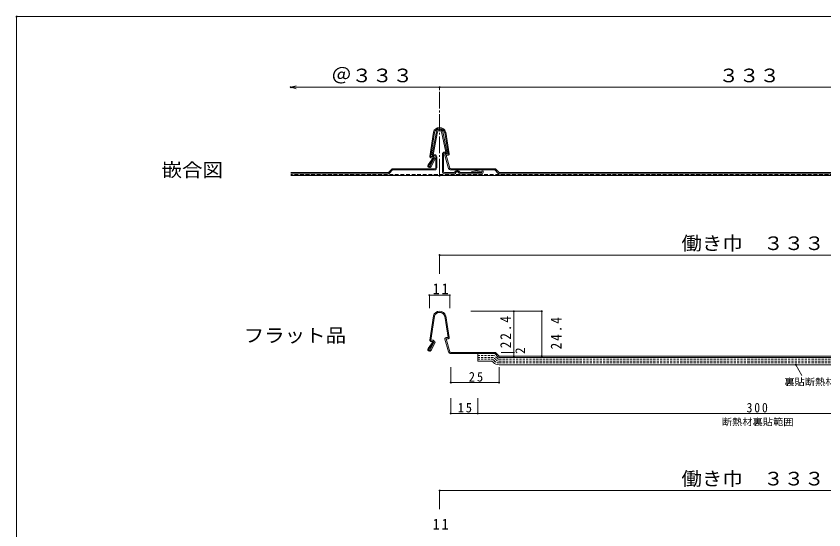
# Model space of a CAD drawing. Units: millimetres on the paper. Extents: x -393 to 395, y -365 to 275.
# Drawn here: x -393.4 to 40.8, y -1.3 to 275.1 of the extents above; entities that cross this region are included whole.
import ezdxf
from ezdxf.enums import TextEntityAlignment as Align

# ---------------------------------------------------------------- set-up
doc = ezdxf.new("R2010")
doc.units = ezdxf.units.MM
doc.header["$PDMODE"] = 32
doc.header["$PDSIZE"] = 0.5
for name, pattern in [('CHAIN2', [12, 9, -1, 1, -1]), ('DASHED1', [1.8, 1.2, -0.6]), ('DASHED2', [3, 2, -1])]:
    doc.linetypes.add(name, pattern=pattern)
for name, color, linetype, lineweight in [('0-0_00', 7, 'Continuous', 9), ('0-1_01', 7, 'Continuous', 9), ('F-7', 4, 'Continuous', 5)]:
    doc.layers.add(name, color=color, linetype=linetype, lineweight=lineweight)
doc.styles.add('ＭＳ ゴシック', font='')
doc.styles.get('ＭＳ ゴシック').set_extended_font_data('MS Gothic')

msp = doc.modelspace()

# ---------------------------------------------------------------- linework, layer by layer
at = {"layer": '0-0_00', "color": 4, "lineweight": 5}
for p, q in [((-245.752, 236.798), (-242.854, 237.574)), ((-245.752, 236.798), (-242.854, 236.022)), ((-165.752, 146.522), (167.248, 146.522)), ((-165.752, 136.522), (-165.752, 146.522)), ((-171.252, 124.959), (-160.252, 124.959)), ((-171.252, 117.959), (-171.252, 124.959)), ((-160.252, 117.959), (-160.252, 124.959)), ((-149, 116.311), (-110.852, 116.311)), ((-125.852, 94.111), (-125.852, 116.311)), ((-110.852, 92.111), (-110.852, 116.311)), ((-132.676, 94.111), (-125.852, 94.111)), ((-125.852, 92.111), (-125.852, 94.111)), ((-159.741, 86.245), (-159.741, 77.929)), ((-133.752, 86.245), (-133.752, 77.929)), ((-159.741, 77.929), (-133.752, 77.929)), ((-159.741, 69.613), (-159.741, 61.297)), ((-145.241, 69.613), (-145.241, 61.297)), ((-165.752, 19.89), (167.248, 19.89)), ((-165.752, 9.89), (-165.752, 19.89))]:
    msp.add_line(p, q, dxfattribs=at)
at = {"layer": '0-0_00', "linetype": 'CHAIN2'}
msp.add_line((-165.752, 189.316), (-165.752, 236.798), dxfattribs=at)
at = {"layer": '0-0_00'}
for p, q in [((-169.726, 200.638), (-167.451, 212.961)), ((-169.136, 200.53), (-166.861, 212.852)), ((-165.752, 213.142), (-166.346, 213.312)), ((-165.752, 213.766), (-166.276, 213.916)), ((-165.752, 213.766), (-165.227, 213.916)), ((-165.752, 213.142), (-165.158, 213.312)), ((-162.365, 201.916), (-164.64, 212.839)), ((-161.777, 202.038), (-164.053, 212.961)), ((-169.093, 212.659), (-170.963, 199.601)), ((-168.506, 212.524), (-170.369, 199.516)), ((-162.997, 212.524), (-161.135, 200.916)), ((-160.542, 201.011), (-162.405, 212.619)), ((-169.139, 200.516), (-168.452, 200.516)), ((-169.139, 199.916), (-168.452, 199.916)), ((-164.252, 200.716), (-164.252, 191.516)), ((-163.652, 200.716), (-163.652, 191.516)), ((-162.365, 201.916), (-163.052, 201.916)), ((-162.365, 201.316), (-163.052, 201.316)), ((-162.839, 200.155), (-160.897, 193.194)), ((-162.261, 200.916), (-161.135, 200.916)), ((-161.135, 200.316), (-162.261, 200.316)), ((-160.319, 193.355), (-162.261, 200.316)), ((-169.242, 198.916), (-171.967, 195.129)), ((-168.755, 198.566), (-171.48, 194.778)), ((-170.884, 194.349), (-168.664, 198.755)), ((-169.242, 199.516), (-170.369, 199.516)), ((-170.369, 198.916), (-169.242, 198.916)), ((-170.364, 194.048), (-168.128, 198.485)), ((-168.128, 198.485), (-168.664, 198.755)), ((-167.852, 193.516), (-167.852, 199.316)), ((-167.252, 199.316), (-167.252, 193.516)), ((-191.428, 192.741), (-193.252, 190.916)), ((-192.828, 190.492), (-191.003, 192.316)), ((-168.452, 192.916), (-191.003, 192.916)), ((-168.452, 192.316), (-191.003, 192.316)), ((-159.741, 192.916), (-136, 192.916)), ((-159.741, 192.316), (-136, 192.316)), ((-148.347, 191.509), (-143.347, 192.309)), ((-148.347, 191.509), (-148.252, 190.916)), ((-148.252, 190.916), (-143.252, 191.716)), ((-134.176, 190.492), (-136, 192.316)), ((-135.576, 192.741), (-133.752, 190.916)), ((-245.752, 190.916), (-193.252, 190.916)), ((-193.252, 190.316), (-245.752, 190.316)), ((247.248, 189.316), (-245.752, 189.316)), ((-163.052, 190.916), (-157.752, 190.916)), ((-163.052, 190.316), (-157.277, 190.316)), ((-155.227, 190.316), (-143.252, 190.316)), ((-154.752, 190.916), (-143.252, 190.916)), ((-133.752, 190.916), (0.748, 190.916)), ((0.748, 190.316), (-133.752, 190.316)), ((0.748, 190.916), (139.748, 190.916)), ((139.748, 190.316), (0.748, 190.316)), ((-137.004, 88.858), (-137.657, 89.511)), ((0.748, 87.511), (-133.752, 87.511)), ((139.748, 87.511), (0.748, 87.511)), ((29.045, 81.776), (25.734, 87.511))]:
    msp.add_line(p, q, dxfattribs=at)
at = {"layer": '0-0_00', "linetype": 'DASHED2'}
msp.add_line((247.248, 189.816), (-245.752, 189.816), dxfattribs=at)
at = {"layer": '0-0_00', "color": 3}
for p, q in [((-169.093, 113.854), (-170.963, 100.796)), ((-168.506, 113.719), (-170.369, 100.711)), ((-162.997, 113.719), (-161.135, 102.111)), ((-160.542, 102.206), (-162.405, 113.814)), ((-169.242, 100.111), (-171.967, 96.324)), ((-170.884, 95.544), (-168.664, 99.95)), ((-169.242, 100.711), (-170.369, 100.711)), ((-170.369, 100.111), (-169.242, 100.111)), ((-168.128, 99.68), (-168.664, 99.95)), ((-162.839, 101.35), (-160.897, 94.389)), ((-162.261, 102.111), (-161.135, 102.111)), ((-161.135, 101.511), (-162.261, 101.511)), ((-160.319, 94.55), (-162.261, 101.511)), ((-168.755, 99.761), (-171.48, 95.973)), ((-170.364, 95.243), (-168.128, 99.68)), ((-159.741, 94.111), (-136, 94.111)), ((-159.741, 93.511), (-136, 93.511)), ((-134.176, 91.687), (-136, 93.511)), ((-135.576, 93.935), (-133.752, 92.111)), ((-133.752, 92.111), (0.748, 92.111)), ((0.748, 91.511), (-133.752, 91.511)), ((0.748, 92.111), (139.748, 92.111)), ((139.748, 91.511), (0.748, 91.511))]:
    msp.add_line(p, q, dxfattribs=at)
at = {"layer": '0-0_00', "linetype": 'DASHED1'}
for p, q in [((-145.241, 92.511), (-136.415, 92.511)), ((-145.241, 91.511), (-136.829, 91.511)), ((-135.59, 90.273), (-136.829, 91.511)), ((-134.883, 90.98), (-136.415, 92.511)), ((-145.241, 90.511), (-137.243, 90.511)), ((-136.297, 89.566), (-137.243, 90.511)), ((0.748, 90.511), (-133.752, 90.511)), ((0.748, 89.511), (-133.752, 89.511)), ((0.748, 88.511), (-133.752, 88.511)), ((139.748, 90.511), (0.748, 90.511)), ((139.748, 89.511), (0.748, 89.511)), ((139.748, 88.511), (0.748, 88.511))]:
    msp.add_line(p, q, dxfattribs=at)
at = {"layer": '0-0_00', "color": 4, "lineweight": 5}
for points in [[(-245.752, 236.798), (-165.752, 236.798), (167.248, 236.798), (247.248, 236.798)], [(-159.741, 61.297), (-145.241, 61.297), (155.248, 61.297)]]:
    msp.add_lwpolyline(points, dxfattribs=at)
at = {"layer": '0-0_00'}
msp.add_lwpolyline([(-145.241, 93.511), (-145.241, 89.511), (-137.657, 89.511)], dxfattribs=at)
for centre, radius, start, end in [((-165.752, 211.616), 3.5, 90, 162.6729), ((-165.752, 211.616), 2.9, 90, 161.76564), ((-166.276, 212.716), 1.2, 90.00356, 168.23355), ((-166.276, 212.716), 0.6, 96.69836, 168.23355), ((-165.752, 211.616), 3.5, 18.23343, 90), ((-165.752, 211.616), 2.9, 18.23343, 90), ((-165.228, 212.716), 1.2, 11.76645, 89.99644), ((-165.228, 212.716), 0.6, 11.76645, 83.30399), ((-169.139, 200.516), 0.6, 168.23123, 270), ((-168.452, 199.316), 1.2, 0, 90), ((-168.452, 199.316), 0.6, 0, 90), ((-163.052, 200.716), 1.2, 90, 180), ((-163.052, 200.716), 0.6, 90, 180), ((-162.261, 200.316), 0.6, 90, 195.59477), ((-162.365, 201.916), 0.6, 270, 11.76877), ((-161.135, 200.916), 0.6, 270, 9.11775), ((-170.369, 199.516), 0.6, 170.88225, 270), ((-169.242, 198.916), 0.6, 344.40523, 90), ((-191.003, 192.316), 0.6, 90, 135), ((-171.182, 194.564), 0.967, 144.26996, 327.7356), ((-171.182, 194.564), 0.367, 144.26996, 324.26996), ((-168.452, 193.516), 0.6, 270, 0), ((-168.452, 193.516), 1.2, 270, 0), ((-163.052, 191.516), 1.2, 180, 270), ((-163.052, 191.516), 0.6, 180, 270), ((-159.741, 193.516), 1.2, 195.5925, 270), ((-159.741, 193.516), 0.6, 195.5925, 270), ((-156.252, 190.291), 1.625, 22.62007, 157.37993), ((-156.252, 190.291), 1.025, 1.39877, 178.60123), ((-143.252, 191.316), 1, 270, 90), ((-143.252, 191.316), 0.4, 270, 90), ((-143.252, 191.316), 0.4, 270, 90), ((-143.252, 191.316), 0.4, 270, 90), ((-136, 192.316), 0.6, 45, 90), ((-193.252, 190.916), 0.6, 270, 315), ((-133.752, 190.916), 0.6, 225, 270), ((-133.752, 92.111), 4.6, 225, 270)]:
    msp.add_arc(centre, radius, start, end, dxfattribs=at)
at = {"layer": '0-0_00', "color": 3}
for centre, radius, start, end in [((-165.752, 112.811), 3.5, 90, 162.6729), ((-165.752, 112.811), 2.9, 90, 161.76564), ((-165.752, 112.811), 3.5, 18.23343, 90), ((-165.752, 112.811), 2.9, 18.23343, 90), ((-170.369, 100.711), 0.6, 170.88225, 270), ((-169.242, 100.111), 0.6, 344.40523, 90), ((-162.261, 101.511), 0.6, 90, 195.59477), ((-161.135, 102.111), 0.6, 270, 9.11775), ((-171.182, 95.759), 0.967, 144.26996, 327.7356), ((-171.182, 95.759), 0.367, 144.26996, 324.26996), ((-159.741, 94.711), 1.2, 195.5925, 270), ((-159.741, 94.711), 0.6, 195.5925, 270), ((-136, 93.511), 0.6, 45, 90), ((-133.752, 92.111), 0.6, 225, 270)]:
    msp.add_arc(centre, radius, start, end, dxfattribs=at)
at = {"layer": '0-0_00', "linetype": 'DASHED1'}
for radius in [3.6, 2.6, 1.6]:
    msp.add_arc((-133.752, 92.111), radius, 225, 270, dxfattribs=at)
at = {"layer": '0-0_00', "color": 4}
for p in [(-245.752, 236.798), (-165.752, 236.798), (-165.752, 189.316), (-165.752, 146.522), (-171.252, 124.959), (-160.252, 124.959), (-125.852, 116.311), (-110.852, 116.311), (-125.852, 94.111), (-125.852, 92.111), (-110.852, 92.111), (25.734, 87.511), (-159.741, 77.929), (-133.752, 77.929), (-159.741, 61.297), (-145.241, 61.297), (-165.752, 19.89)]:
    msp.add_point(p, dxfattribs=at)
at = {"layer": '0-1_01', "color": 3}
msp.add_point((-393.121, 274.82), dxfattribs=at)
at = {"layer": 'F-7', "color": 2, "lineweight": 9}
for p, q in [((-393.121, -285.183), (-393.121, 274.82)), ((-393.121, 274.82), (395.323, 274.82))]:
    msp.add_line(p, q, dxfattribs=at)
at = {"layer": 'F-7', "color": 3}
msp.add_point((-393.121, 274.82), dxfattribs=at)

# ---------------------------------------------------------------- texts
at = {"layer": '0-0_00', "color": 3, "style": 'ＭＳ ゴシック', "width": 1.1}
for s, height, p in [('＠３３３', 7.331, (-224.002, 237.298)), ('３３３', 7.331, (-15.752, 237.298)), ('嵌合図', 7.331, (-315.212, 186.468)), ('働き巾\u3000３３３', 7.331, (-35.752, 147.022)), ('フラット品', 7.331, (-271.011, 97.431)), ('裏貼断熱材オプションｔ=4mm', 3.666, (19.576, 75.323)), ('断熱材裏貼範囲', 3.666, (-13.996, 53.797)), ('働き巾\u3000３３３', 7.331, (-35.752, 20.39))]:
    msp.add_text(s, height=height, dxfattribs=at).set_placement(p, align=Align.BOTTOM_LEFT)
at = {"layer": '0-0_00', "color": 3, "style": 'ＭＳ ゴシック'}
msp.add_text('2', height=5.132, rotation=90, dxfattribs=at).set_placement((-118.352, 93.361), align=Align.BOTTOM_LEFT)
at = {"layer": '0-0_00', "color": 3, "attachment_point": 7, "style": 'ＭＳ ゴシック'}
for s, insert, char_height in [('\\T1.27;\\W0.95;11', (-169.502, 125.459), 5.865), ('\\T1.31;\\W0.95;25', (-150.002, 78.429), 5.132), ('\\T1.31;\\W0.95;15', (-155.991, 61.797), 5.132), ('\\T1.32;\\W0.9;300', (-0.746, 61.797), 5.132), ('\\T1.27;\\W0.95;11', (-169.502, -1.173), 5.865)]:
    msp.add_mtext(s, dxfattribs=dict(at, insert=insert, char_height=char_height))
at = {"layer": '0-0_00', "color": 3, "char_height": 5.865, "attachment_point": 7, "rotation": 90, "style": 'ＭＳ ゴシック'}
for s, insert in [('\\T1.28;\\W0.9;22.4', (-127.215, 96.381)), ('\\T1.28;\\W0.9;24.4', (-100.088, 95.785))]:
    msp.add_mtext(s, dxfattribs=dict(at, insert=insert))

doc.saveas('drawing.dxf')
